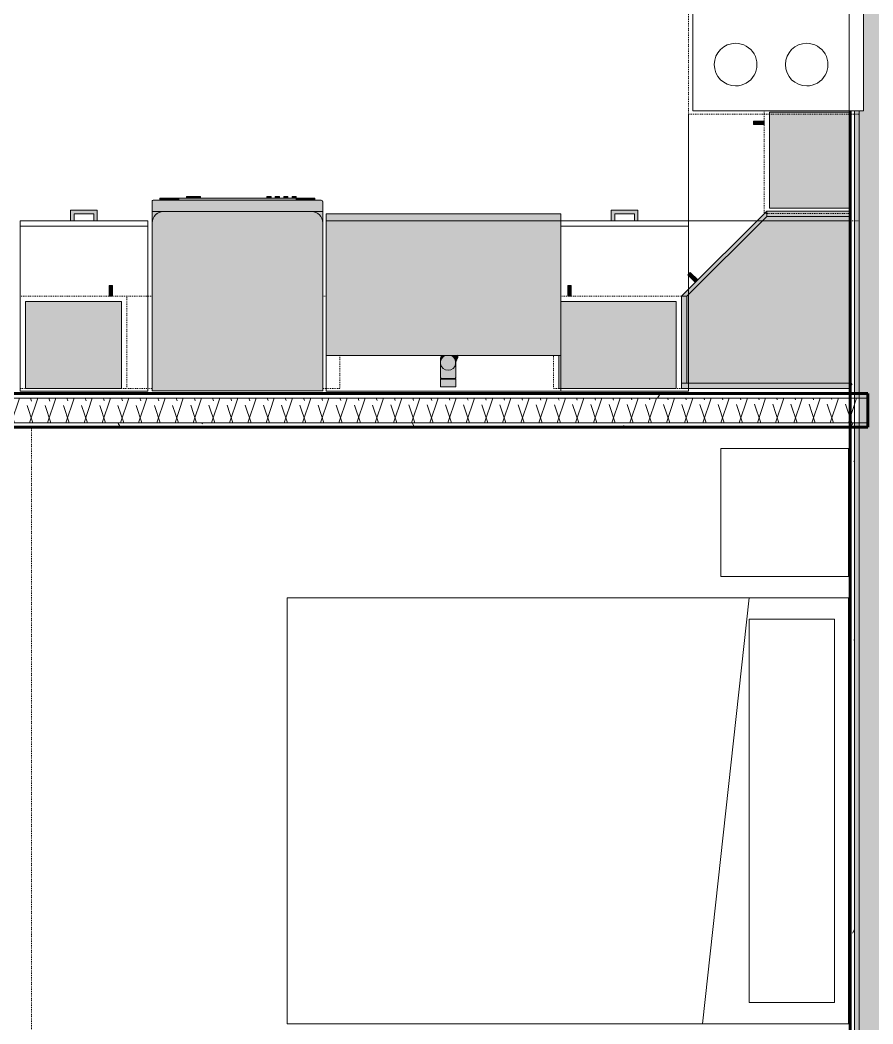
# Model space of a CAD drawing. Header units: inches. Extents: x -4169 to -1846, y 9706 to 12377.
# Drawn here: x -2634.2 to -2514.2, y 10562.8 to 10704.1 of the extents above; entities that cross this region are included whole.
import ezdxf

# ---------------------------------------------------------------- set-up
doc = ezdxf.new("R2010")
doc.units = ezdxf.units.IN
doc.header["$MEASUREMENT"] = 0
doc.linetypes.add('Dash', pattern=[0.25, 0.125, -0.125])
for name, color, linetype, lineweight in [('0-1', 7, 'Continuous', 5), ('0-2', 50, 'Continuous', 18), ('A-GENM-1', 11, 'Continuous', 9), ('A-GENM-2', 250, 'Continuous', 9), ('A-WALL', 113, 'Continuous', 18), ('A-WALL-4', 10, 'Continuous', 60), ('A-WALL-5', 50, 'Continuous', 18), ('A-WALL-PATT-1', 250, 'Continuous', 9), ('A-WALL-PATT-2', 253, 'Continuous', 9), ('A-WALL-PATT-4', 111, 'Continuous', 9), ('I-FURN-1', 250, 'Continuous', 9), ('I-FURN-HDLN-1', 250, 'Dash', 9), ('I-WALL-2', 2, 'Continuous', 5), ('I-WALL-3', 2, 'Continuous', 60), ('P-SANR-FIXT-2', 250, 'Continuous', 9), ('P-SANR-FIXT-3', 55, 'Continuous', 9), ('Q-CASE', 31, 'Continuous', 9), ('Q-CASE-1', 9, 'Continuous', 9), ('Q-CASE-3', 250, 'Continuous', 9), ('Q-CASE-4', 250, 'Dash', 9), ('Q-CASE-5', 254, 'Continuous', 9), ('Q-CASE-HDLN-1', 250, 'Dash', 9), ('Q-SPCQ-1', 250, 'Continuous', 9), ('Q-SPCQ-2', 55, 'Continuous', 9)]:
    doc.layers.add(name, color=color, linetype=linetype, lineweight=lineweight)
pattern_1 = [(0, (0, 0), (20.48, 5.12), [0.845, -14.515, 0.845, -14.515, -81.92]), (0, (0, 0), (20.48, 5.12), [-30.72, 0.845, -29.875, 0.845, -14.515, -35.84]), (0, (0, 0), (20.48, 5.12), [-76.8, 0.845, -9.395, 0.845, -24.755]), (120, (7.68, 2.56), (-14.67405, 15.1762003), [0.845, -14.515, 0.845, -14.515, -81.92]), (120, (7.68, 2.56), (-14.67405, 15.1762003), [-30.72, 0.845, -29.875, 0.845, -14.515, -35.84]), (120, (7.68, 2.56), (-14.67405, 15.1762003), [-76.8, 0.845, -9.395, 0.845, -24.755]), (240, (10.24, 12.8), (-5.80595, -20.2962003), [0.845, -14.515, 0.845, -14.515, -81.92]), (240, (10.24, 12.8), (-5.80595, -20.2962003), [-30.72, 0.845, -29.875, 0.845, -14.515, -35.84]), (240, (10.24, 12.8), (-5.80595, -20.2962003), [-76.8, 0.845, -9.395, 0.845, -24.755])]
pattern_2 = [(161.57, (0.32, 0.32), (-2.560496185, -0.000537386), [0, -18.214, 2.022, 0]), (18.43, (-0.32, 0.32), (-2.560496185, 0.000537386), [0, -18.214, 2.022, 0]), (108.43, (0.32, 0.32), (1.27922091, -6.400876726), [6.07, -14.166]), (71.57, (-0.32, 0.32), (1.27922091, 6.400876726), [6.07, -14.166])]

# ---------------------------------------------------------------- blocks, each defined once
blk = doc.blocks.new('Range - 24_ x 30_-2320547-ENLARGED RCP - 2ND FLOOR PLAN')
at = {"layer": 'Q-SPCQ-1'}
for p, q in [((30, 24), (0, 24)), ((0, 24), (0, 0)), ((30, 0), (30, 24)), ((0, 22), (30, 22)), ((0, 0), (30, 0))]:
    blk.add_line(p, q, dxfattribs=at)
for centre, radius, start, end in [((6.5, 16), 4.5, 360, 180), ((23.5, 16), 3, 360, 180), ((6.5, 16), 4.5, 180, 360), ((23.5, 16), 3, 180, 0), ((6.5, 6), 3.5, 360, 180), ((23.5, 6), 3, 360, 180), ((6.5, 6), 3.5, 180, 0), ((23.5, 6), 3, 180, 360)]:
    blk.add_arc(centre, radius, start, end, dxfattribs=at)
blk = doc.blocks.new('Dishwasher_15404 - 34_ counter-1372825-ENLARGED RCP - 2ND FLOOR PLAN')
at = {"layer": 'Q-SPCQ-2'}
for points in [[(0, -24), (23.68, -24), (24.08, -23.95), (24.46, -23.79), (24.83, -23.48), (25.07, -23.15), (25.2, -22.77), (25.25, -22.43), (25.25, -1.57), (25.17, -1.1), (24.98, -0.71), (24.74, -0.42), (24.46, -0.21), (24.08, -0.05), (23.68, 0), (0, 0), (0, -15.5)], [(26.68, -24), (26.82, -23.94), (26.87, -23.8), (26.87, -0.15), (26.82, -0.06), (26.68, 0), (25.25, 0), (25.25, -24), (26.59, -24)], [(27.12, -2.61), (27.12, -1.09), (26.87, -1.09), (26.87, -2.61)], [(27.12, -3.81), (27.12, -2.61), (26.87, -2.63), (26.87, -3.81)], [(27.12, -20.19), (27.12, -3.81), (26.87, -3.81), (26.87, -20.19)], [(27.37, -5.81), (27.37, -4.82), (27.12, -4.82), (27.12, -5.81)], [(27.37, -6.79), (27.37, -5.81), (27.12, -5.81), (27.12, -6.79)], [(27.37, -16.74), (27.37, -16.15), (27.12, -16.15), (27.12, -16.74)], [(27.37, -17.92), (27.37, -17.33), (27.12, -17.33), (27.12, -17.92)], [(27.37, -19.1), (27.37, -18.51), (27.12, -18.51), (27.12, -19.1)], [(27.12, -20.28), (27.37, -20.28), (27.37, -19.69), (27.12, -19.69), (27.12, -20.19)], [(26.87, -21.39), (27.12, -21.39), (27.12, -20.19), (26.87, -20.19), (26.87, -21.24)], [(26.87, -22.91), (27.12, -22.91), (27.12, -21.39), (26.87, -21.39)]]:
    blk.add_hatch(color=256, dxfattribs=at).paths.add_polyline_path(points, flags=0)
h = blk.add_hatch(color=256, dxfattribs=at)
h.paths.add_polyline_path([(25.25, -24), (25.25, -22.43), (25.2, -22.83), (24.96, -23.33), (24.74, -23.58), (24.46, -23.79), (24.08, -23.95), (23.68, -24), (25.05, -24)], flags=0)
h.paths.add_polyline_path([(25.25, -1.57), (25.25, 0), (23.68, 0), (24.08, -0.05), (24.46, -0.21), (24.83, -0.52), (25.04, -0.79), (25.22, -1.25)], flags=0)
h = blk.add_hatch(color=256, dxfattribs=at)
h.paths.add_polyline_path([(25.07, -23.15), (25.12, -23.05), (25.13, -22.98)], flags=0)
h.paths.add_polyline_path([(25.2, -22.8), (25.22, -22.75), (25.2, -22.78)], flags=0)
h.paths.add_polyline_path([(25, -0.74), (24.96, -0.67), (24.98, -0.71)], flags=0)
at = {"layer": 'Q-SPCQ-1'}
for p, q in [((0, -24), (0, 0)), ((0, 0), (23.68, 0)), ((23.68, 0), (25.25, 0)), ((25.25, 0), (26.68, 0)), ((25.25, 0), (25.25, -1.57)), ((26.87, -0.2), (26.87, -23.8)), ((27.12, -1.09), (26.87, -1.09)), ((27.12, -2.61), (27.12, -1.09)), ((25.25, -1.57), (25.25, -22.43)), ((27.12, -3.81), (27.12, -2.61)), ((27.12, -20.19), (27.12, -3.81)), ((27.12, -4.82), (27.37, -4.82)), ((27.37, -5.81), (27.37, -4.82)), ((27.37, -6.79), (27.12, -6.79)), ((27.37, -6.79), (27.37, -5.81)), ((27.37, -16.15), (27.12, -16.15)), ((27.37, -16.74), (27.12, -16.74)), ((27.37, -16.74), (27.37, -16.15)), ((27.37, -17.33), (27.12, -17.33)), ((27.37, -17.92), (27.12, -17.92)), ((27.37, -17.92), (27.37, -17.33)), ((27.37, -18.51), (27.12, -18.51)), ((27.37, -19.1), (27.12, -19.1)), ((27.37, -19.69), (27.12, -19.69)), ((27.37, -19.1), (27.37, -18.51)), ((27.37, -20.28), (27.37, -19.69)), ((27.12, -21.39), (27.12, -20.19)), ((27.37, -20.28), (27.12, -20.28)), ((25.25, -22.43), (25.25, -24)), ((27.12, -22.91), (27.12, -21.39)), ((23.68, -24), (0, -24)), ((25.25, -24), (23.68, -24)), ((26.68, -24), (25.25, -24)), ((27.12, -22.91), (26.87, -22.91))]:
    blk.add_line(p, q, dxfattribs=at)
for centre, radius, start, end in [((26.68, -0.2), 0.197, 0, 90), ((23.68, -1.57), 1.57, 0, 90), ((23.68, -1.57), 1.57, 32.077, 42.3359), ((23.68, -1.57), 1.57, 17.8182, 27.5266), ((23.68, -1.57), 1.57, 0, 13.6425), ((26.68, -0.2), 0.197, 15, 75), ((23.68, -22.43), 1.57, 270, 0), ((23.68, -22.43), 1.57, 346.3575, 0), ((23.68, -22.43), 1.57, 317.6641, 327.923), ((23.68, -22.43), 1.57, 332.4734, 342.1818), ((26.68, -23.8), 0.197, 270, 0)]:
    blk.add_arc(centre, radius, start, end, dxfattribs=at)
blk = doc.blocks.new('OD_CW_Countertop - OD_CW_Countertop-2380507-ENLARGED RCP - 2ND FLOOR PLAN')
at = {"layer": 'Q-CASE-HDLN-1'}
for p, q in [((0.74, -22.75), (0.74, 0)), ((0.74, 0), (56.86, 0)), ((57.36, 0), (60.11, 0)), ((60.61, 0), (79.36, 0)), ((79.86, 0), (82.61, 0)), ((83.11, 0), (100.36, 0)), ((100.86, 0), (103.61, 0)), ((104.11, 0), (119.86, 0)), ((120.36, 0), (123.11, 0)), ((123.61, 0), (131.08, 0))]:
    blk.add_line(p, q, dxfattribs=at)
blk = doc.blocks.new('Bed-Standard - Queen 60_ x 79_-1433484-ENLARGED RCP - 2ND FLOOR PLAN')
at = {"layer": 'I-FURN-1'}
for p, q in [((-19.31, 41.3), (40.69, 41.3)), ((-19.31, -37.7), (-19.31, 41.3)), ((40.69, 41.3), (40.69, -37.7)), ((40.69, -23.7), (-19.31, -17.13)), ((-16.31, -23.7), (37.69, -23.7)), ((-16.31, -35.7), (-16.31, -23.7)), ((37.69, -35.7), (37.69, -23.7)), ((-16.31, -35.7), (37.69, -35.7)), ((40.69, -37.7), (-19.31, -37.7))]:
    blk.add_line(p, q, dxfattribs=at)
at = {"layer": 'I-FURN-HDLN-1'}
for p, q in [((-55.31, 77.3), (64.69, 77.3)), ((-55.31, -37.7), (-55.31, 77.3)), ((64.69, 77.3), (64.69, -37.7))]:
    blk.add_line(p, q, dxfattribs=at)
blk = doc.blocks.new('Table-Night Stand - 18_ x 18_ x 24_-1372838-ENLARGED RCP - 2ND FLOOR PLAN')
at = {"layer": 'I-FURN-1'}
for p, q in [((0.15, 0), (18.15, 0)), ((0.15, -18), (0.15, 0)), ((18.15, 0), (18.15, -18)), ((18.15, -18), (0.15, -18))]:
    blk.add_line(p, q, dxfattribs=at)
blk = doc.blocks.new('Base Cabinet-Single Door - 15_-2378251-ENLARGED RCP - 2ND FLOOR PLAN')
at = {"layer": 'Q-CASE-4'}
for p, q in [((-6.76, 24), (-6.76, 0)), ((8.24, 24), (-6.76, 24)), ((8.24, 0), (8.24, 24)), ((-6.76, 0), (8.24, 0))]:
    blk.add_line(p, q, dxfattribs=at)
blk = doc.blocks.new('Base Cabinet 4 Drawer 254 - Base Cabinet 4 Drawer 254 18_-2579089-ENLARGED RCP - 2ND FLOOR PLAN')
at = {"layer": 'Q-CASE-5'}
blk.add_hatch(color=256, dxfattribs=at).paths.add_polyline_path([(-1.14, 24.92), (-1.14, 24), (-0.64, 24), (-0.64, 25), (2.11, 25), (2.11, 24), (2.61, 24), (2.61, 25.5), (-1.14, 25.5), (-1.14, 25)], flags=0)
at = {"layer": 'Q-CASE-3'}
for p, q in [((-1.14, 24), (-1.14, 25.5)), ((-1.14, 25.5), (2.61, 25.5)), ((2.61, 25.5), (2.61, 24)), ((2.11, 25), (-0.64, 25)), ((-0.64, 24), (-0.64, 25)), ((2.11, 24), (2.11, 25)), ((-8.26, 24), (9.74, 24)), ((-8.26, 23.25), (-8.26, 24)), ((9.74, 23.25), (-8.26, 23.25)), ((-8.26, 23.25), (-8.26, 0)), ((-1.14, 24), (-0.64, 24)), ((2.61, 24), (2.11, 24)), ((9.74, 24), (9.74, 23.25)), ((9.74, 0), (9.74, 23.25)), ((-8.26, 0), (9.74, 0))]:
    blk.add_line(p, q, dxfattribs=at)
blk = doc.blocks.new('Vanity Cabinet-Double Door - 33_-2318066-ENLARGED RCP - 2ND FLOOR PLAN')
at = {"layer": 'Q-CASE-3'}
for p, q in [((-15.76, 24), (-15.76, 0)), ((17.24, 24), (-15.76, 24)), ((17.24, 0), (17.24, 24)), ((-15.76, 0), (17.24, 0))]:
    blk.add_line(p, q, dxfattribs=at)
blk = doc.blocks.new('Base Cabinet 3 Drawer 230 - Base Cabinet 3 Drawer 230 18_-2579417-ENLARGED RCP - 2ND FLOOR PLAN')
at = {"layer": 'Q-CASE-5'}
blk.add_hatch(color=256, dxfattribs=at).paths.add_polyline_path([(2.61, 25), (2.61, 25.5), (-1.14, 25.5), (-1.14, 24), (-0.64, 24), (-0.64, 25), (2.11, 25), (2.11, 24), (2.61, 24)], flags=0)
at = {"layer": 'Q-CASE-3'}
for p, q in [((-1.14, 24), (-1.14, 25.5)), ((-1.14, 25.5), (2.61, 25.5)), ((2.61, 25.5), (2.61, 24)), ((2.11, 25), (-0.64, 25)), ((-0.64, 24), (-0.64, 25)), ((2.11, 24), (2.11, 25)), ((-8.26, 24), (9.74, 24)), ((-8.26, 23.25), (-8.26, 24)), ((9.74, 23.25), (-8.26, 23.25)), ((-8.26, 23.25), (-8.26, 0)), ((-1.14, 24), (-0.64, 24)), ((2.61, 24), (2.11, 24)), ((9.74, 24), (9.74, 23.25)), ((9.74, 0), (9.74, 23.25)), ((-8.26, 0), (9.74, 0))]:
    blk.add_line(p, q, dxfattribs=at)
blk = doc.blocks.new('308 - 308 x 24_-2588380-ENLARGED RCP - 2ND FLOOR PLAN')
at = {"layer": 'Q-CASE'}
blk.add_hatch(color=256, dxfattribs=at).paths.add_polyline_path([(0, 25.19), (-12, 13.19), (-11.25, 13.19), (0, 24.44)], flags=0)
at = {"layer": 'Q-CASE-1'}
for points in [[(11.75, 24.44), (0, 24.44), (-11.25, 13.19), (-11.25, 0.94), (11.75, 0.94), (11.75, 13.19)], [(11.75, 25.19), (0, 25.19), (0, 24.44), (11.75, 24.44)], [(-11.25, 13.19), (-12, 13.19), (-12, 0.94), (-11.25, 0.94), (-11.25, 11.21)], [(0, 0.94), (-12, 0.94), (-12, 0.19), (11.75, 0.19), (11.75, 0.94)]]:
    blk.add_hatch(color=256, dxfattribs=at).paths.add_polyline_path(points, flags=0)
at = {"layer": 'Q-CASE-5'}
blk.add_hatch(color=256, dxfattribs=at).paths.add_polyline_path([(-10.76, 16.55), (-11.11, 16.2), (-10.05, 15.14), (-9.7, 15.49), (-10.16, 15.94)], flags=0)
at = {"layer": 'Q-CASE'}
for p, q in [((-12, 13.19), (0, 25.19)), ((0, 24.44), (-11.25, 13.19)), ((0, 25.19), (0, 24.44)), ((-11.25, 13.19), (-12, 13.19))]:
    blk.add_line(p, q, dxfattribs=at)
at = {"layer": 'Q-CASE-3'}
for p, q in [((-11.25, 13.19), (0, 24.44)), ((0, 25.19), (11.75, 25.19)), ((0, 24.44), (0, 25.19)), ((0, 24.44), (11.75, 24.44)), ((11.75, 24.44), (0, 24.44)), ((-10.76, 16.55), (-11.11, 16.2)), ((-11.11, 16.2), (-10.05, 15.14)), ((-9.7, 15.49), (-10.76, 16.55)), ((-12, 13.19), (-11.25, 13.19)), ((-12, 0.94), (-12, 13.19)), ((-11.25, 0.94), (-11.25, 13.19)), ((-11.25, 13.19), (-11.25, 0.94)), ((-11.25, 0.94), (-12, 0.94)), ((-12, 0.19), (-12, 0.94)), ((-12, 0.94), (11.75, 0.94)), ((11.75, 0.19), (-12, 0.19)), ((11.75, 0.94), (-11.25, 0.94))]:
    blk.add_line(p, q, dxfattribs=at)
blk = doc.blocks.new('300 Series Wall Hung Cabinet_302 - 30_ X 24_-2588232-ENLARGED RCP - 2ND FLOOR PLAN')
at = {"layer": 'Q-CASE-4'}
for p, q in [((-15, 0.19), (-15, 13.19)), ((-15, 13.19), (-11.43, 13.19)), ((12.57, 13.19), (13.07, 13.19)), ((15, 4.87), (15, 0.19)), ((-11.43, 0.19), (-15, 0.19)), ((15, 0.19), (12.57, 0.19))]:
    blk.add_line(p, q, dxfattribs=at)
blk = doc.blocks.new('300 Series Wall Hung Cabinet_301 - 18_ x 24_-2588350-ENLARGED RCP - 2ND FLOOR PLAN')
at = {"layer": 'Q-CASE-1'}
for points in [[(-7, 14.69), (-7, 13.19), (-6.51, 13.19), (-6.51, 14.69)], [(8.25, 12.44), (-8, 12.44), (-8, 4.87), (-8.25, 4.87), (-8.25, 0.19), (8.25, 0.19), (8.25, 11.69)]]:
    blk.add_hatch(color=256, dxfattribs=at).paths.add_polyline_path(points, flags=0)
at = {"layer": 'Q-CASE-3'}
for p, q in [((-6.51, 14.69), (-7, 14.69)), ((-7, 14.69), (-7, 13.19)), ((-6.51, 13.19), (-6.51, 14.69)), ((-7, 13.19), (-6.51, 13.19)), ((-8, 12.44), (8.25, 12.44)), ((8.25, 12.44), (8.25, 0.19)), ((-8.25, 0.19), (-8.25, 4.87)), ((8.25, 0.19), (-8.25, 0.19))]:
    blk.add_line(p, q, dxfattribs=at)
at = {"layer": 'Q-CASE-4'}
for p, q in [((-8, 13.19), (9, 13.19)), ((9, 13.19), (9, 0.19)), ((-9, 0.19), (-9, 4.87)), ((9, 0.19), (-9, 0.19))]:
    blk.add_line(p, q, dxfattribs=at)
blk = doc.blocks.new('300 Series Wall Hung Cabinet_301 - 15_ x 24_-2588192-ENLARGED RCP - 2ND FLOOR PLAN')
at = {"layer": 'Q-CASE-1'}
for points in [[(-6.75, -1.06), (-6.75, -12.44), (6.75, -12.44), (6.75, -1.06), (-3.81, -1.06)], [(-5.5, -14.69), (-5.01, -14.69), (-5.01, -13.19), (-5.5, -13.19)]]:
    blk.add_hatch(color=256, dxfattribs=at).paths.add_polyline_path(points, flags=0)
at = {"layer": 'Q-CASE-3'}
for p, q in [((-6.75, -12.44), (-6.75, -1.06)), ((6.75, -1.06), (6.75, -12.44)), ((6.75, -12.44), (-6.75, -12.44)), ((-5.01, -13.19), (-5.5, -13.19)), ((-5.5, -13.19), (-5.5, -14.69)), ((-5.01, -14.69), (-5.01, -13.19)), ((-5.5, -14.69), (-5.01, -14.69))]:
    blk.add_line(p, q, dxfattribs=at)
at = {"layer": 'Q-CASE-4'}
for p, q in [((7.5, -13.19), (7.5, -1.06)), ((-6.94, -13.19), (7.5, -13.19))]:
    blk.add_line(p, q, dxfattribs=at)
blk = doc.blocks.new('kitchen_faucet_14143 - kitchen_faucet_14143-2440469-ENLARGED RCP - 2ND FLOOR PLAN')
at = {"layer": 'A-GENM-1'}
for points in [[(-0.53, 1.21), (-0.67, 1.33), (-1.01, 1.33), (-0.98, 1.21), (-0.54, 1.21)], [(-0.21, 1.05), (-0.42, 1.21), (-1.01, 1.18), (-1, 0.96), (-0.9, 1.02), (-0.25, 1.05), (-0.22, 1.05)], [(1.08, 0), (1.01, 0.37), (0.87, 0.63), (0.7, 0.82), (0.49, 0.96), (0.21, 1.05), (-0.1, 1.07), (-0.28, 1.05), (-0.6, 0.89), (-0.77, 0.77), (-0.98, 0.44), (-1.01, 0.3), (-0.98, -0.43), (-0.89, -0.61), (-0.73, -0.79), (-0.51, -0.95), (-0.28, -1.05), (0, -1.08), (0.32, -1.03), (0.6, -0.89), (0.83, -0.68), (0.94, -0.54), (1.05, -0.28), (1.06, -0.16)], [(-0.52, 1.03), (-0.72, 1), (-1.01, 0.76), (-0.98, 0.65), (-0.82, 0.82), (-0.7, 0.91), (-0.52, 1.03)], [(-0.79, 0.96), (-1.01, 0.79), (-1, 0.77), (-0.8, 0.96)], [(-0.75, 0.98), (-0.8, 1.02), (-0.97, 0.99), (-0.86, 0.92), (-0.76, 0.97)], [(-0.89, 0.9), (-0.92, 0.93), (-0.91, 0.89), (-0.89, 0.9)], [(-0.63, 0.96), (-0.84, 0.79), (-0.81, 0.79), (-0.63, 0.96)], [(-0.57, 0.96), (-0.8, 0.78), (-0.68, 0.88), (-0.58, 0.96)], [(-0.55, 0.96), (-0.77, 0.79), (-0.67, 0.86), (-0.55, 0.95), (-0.55, 0.96)], [(-0.57, 0.91), (-0.73, 0.81), (-0.65, 0.86), (-0.58, 0.9)], [(-0.36, 1.03), (-0.39, 1.01), (-0.36, 1.03)], [(2.26, -1.05), (2.26, 1.08), (0.21, 1.05), (0.28, 1.05), (0.6, 0.89), (0.77, 0.77), (0.94, 0.54), (1.05, 0.28), (1.08, 0), (1.05, -0.28), (0.94, -0.54), (0.77, -0.77), (0.54, -0.94), (0.21, -1.05), (0.21, -1.08), (2.26, -1.08)], [(2.34, -0.94), (2.34, 1.02), (2.26, 1), (2.26, -1.02), (2.34, -1.02), (2.34, -0.99)], [(3.44, 0), (3.44, 1.08), (2.34, 1.08), (2.34, -1.08), (3.44, -1.08), (3.44, -0.28)], [(-0.52, -1.03), (-1.01, -0.66), (-1, -0.77), (-0.67, -1.03), (-0.52, -1.03)], [(-0.93, -0.85), (-1.01, -0.81), (-0.99, -0.85), (-0.93, -0.85)], [(-0.46, -1.03), (-1, -0.62), (-0.96, -0.67), (-0.49, -1.03)], [(-0.78, -0.74), (-0.93, -0.6), (-0.88, -0.66), (-0.83, -0.71)], [(-0.72, -0.82), (-0.83, -0.72), (-0.73, -0.81)]]:
    blk.add_hatch(color=256, dxfattribs=at).paths.add_polyline_path(points, flags=0)
h = blk.add_hatch(color=256, dxfattribs=at)
h.paths.add_polyline_path([(-0.46, 1.03), (-0.55, 1), (-0.56, 0.96), (-0.47, 1.03)], flags=0)
h.paths.add_polyline_path([(-0.75, 0.84), (-1.01, 0.59), (-0.95, 0.62), (-0.92, 0.66), (-0.77, 0.82), (-0.76, 0.83)], flags=0)
h = blk.add_hatch(color=256, dxfattribs=at)
h.paths.add_polyline_path([(-0.9, -0.59), (-0.95, -0.51), (-1.01, -0.43), (-1.01, -0.59), (-0.94, -0.59)], flags=0)
h.paths.add_polyline_path([(-0.9, 0.59), (-1.01, 0.57), (-0.98, 0.44), (-0.9, 0.59)], flags=0)
h = blk.add_hatch(color=256, dxfattribs=at)
h.paths.add_polyline_path([(-0.44, 1.03), (-0.49, 1.01), (-0.44, 1.03)], flags=0)
h.paths.add_polyline_path([(-0.8, 0.75), (-0.96, 0.59), (-0.94, 0.62), (-0.91, 0.66), (-0.81, 0.75)], flags=0)
h = blk.add_hatch(color=256, dxfattribs=at)
h.paths.add_polyline_path([(-0.41, 1.03), (-0.47, 1), (-0.48, 0.96), (-0.42, 1.02), (-0.41, 1.03)], flags=0)
h.paths.add_polyline_path([(-0.76, 0.78), (-0.94, 0.59), (-0.93, 0.61), (-0.88, 0.66), (-0.77, 0.76)], flags=0)
h = blk.add_hatch(color=256, dxfattribs=at)
h.paths.add_polyline_path([(-0.37, 1.03), (-0.43, 1), (-0.41, 0.99), (-0.37, 1.03)], flags=0)
h.paths.add_polyline_path([(-0.78, 0.74), (-0.93, 0.59), (-0.89, 0.62), (-0.87, 0.65), (-0.79, 0.74)], flags=0)
h = blk.add_hatch(color=256, dxfattribs=at)
h.paths.add_polyline_path([(-0.96, -0.82), (-0.99, -0.78), (-0.98, -0.8)], flags=0)
h.paths.add_polyline_path([(-0.79, -0.97), (-0.83, -0.92), (-0.8, -0.97)], flags=0)
h = blk.add_hatch(color=256, dxfattribs=at)
h.paths.add_polyline_path([(-0.8, -0.82), (-0.8, -0.8), (-0.8, -0.82)], flags=0)
h.paths.add_polyline_path([(-0.62, -0.97), (-0.67, -0.91), (-0.63, -0.96)], flags=0)
h = blk.add_hatch(color=256, dxfattribs=at)
h.paths.add_polyline_path([(-0.74, -0.82), (-0.77, -0.78), (-0.76, -0.8)], flags=0)
h.paths.add_polyline_path([(-0.57, -0.97), (-0.62, -0.9), (-0.57, -0.97)], flags=0)
h = blk.add_hatch(color=256, dxfattribs=at)
h.paths.add_polyline_path([(-0.72, -0.82), (-0.73, -0.8), (-0.72, -0.82)], flags=0)
h.paths.add_polyline_path([(-0.55, -0.97), (-0.61, -0.9), (-0.56, -0.96)], flags=0)
at = {"layer": 'A-GENM-2'}
for p, q in [((-1.02, 1.35), (-0.99, 1.33)), ((-1.01, 0.59), (-0.9, 0.59)), ((-0.89, 0.61), (-0.88, 0.63)), ((-0.89, 0.61), (-0.88, 0.63)), ((-0.89, 0.61), (-0.88, 0.63)), ((-0.89, 0.61), (-0.88, 0.63)), ((-0.89, 0.61), (-0.88, 0.63)), ((-0.89, 0.61), (-0.89, 0.61)), ((-0.41, 0.99), (-0.37, 1.01)), ((-0.06, 1.08), (-0.01, 1.08)), ((-0.04, 1.08), (0, 1.08)), ((0, 1.08), (2.26, 1.08)), ((2.1, 1.02), (2.34, 1.02)), ((2.26, -1.08), (2.26, 1.08)), ((2.34, 1.08), (3.44, 1.08)), ((2.34, 1.08), (2.34, -1.08)), ((3.44, -1.08), (3.44, 1.08)), ((-0.9, -0.59), (-1.01, -0.59)), ((-0.36, -1.01), (-0.4, -1)), ((2.26, -1.08), (0, -1.08)), ((2.34, -1.02), (2.1, -1.02)), ((3.44, -1.08), (2.34, -1.08))]:
    blk.add_line(p, q, dxfattribs=at)
at = {"layer": 'A-GENM-2', "flags": 128}
for points in [[(-0.69, 1.06), (-0.72, 1.06), (-0.75, 1.06), (-0.78, 1.06), (-0.81, 1.05), (-0.84, 1.05), (-0.87, 1.04), (-0.9, 1.03), (-0.93, 1.02), (-0.96, 1.01), (-0.99, 1), (-1.02, 0.98)], [(-1.01, 1.38), (-0.97, 1.38), (-0.94, 1.38), (-0.93, 1.38)], [(-1.01, 1.2), (-0.97, 1.22), (-0.93, 1.23), (-0.89, 1.24), (-0.86, 1.25), (-0.82, 1.25), (-0.78, 1.26), (-0.74, 1.26), (-0.7, 1.26), (-0.69, 1.26)], [(-1.01, 0.63), (-1, 0.64), (-0.98, 0.68), (-0.95, 0.71), (-0.93, 0.74), (-0.9, 0.77), (-0.87, 0.8), (-0.84, 0.83), (-0.81, 0.86), (-0.78, 0.88), (-0.75, 0.91), (-0.72, 0.93), (-0.68, 0.95), (-0.65, 0.97), (-0.61, 0.99), (-0.57, 1.01), (-0.54, 1.02), (-0.5, 1.04), (-0.46, 1.05), (-0.42, 1.06), (-0.39, 1.07), (-0.35, 1.07), (-0.31, 1.08), (-0.27, 1.08), (-0.23, 1.08), (-0.22, 1.08)], [(-0.98, 0.86), (-0.95, 0.88), (-0.92, 0.91), (-0.88, 0.93), (-0.85, 0.95), (-0.82, 0.97), (-0.78, 0.99), (-0.74, 1.01), (-0.71, 1.02), (-0.67, 1.04), (-0.63, 1.05), (-0.59, 1.06), (-0.55, 1.07), (-0.51, 1.07), (-0.48, 1.08), (-0.44, 1.08), (-0.4, 1.08), (-0.39, 1.08)], [(-0.97, 0.61), (-0.95, 0.64), (-0.93, 0.68), (-0.9, 0.71), (-0.88, 0.74), (-0.85, 0.77), (-0.82, 0.8), (-0.79, 0.83), (-0.76, 0.86), (-0.73, 0.88), (-0.7, 0.91), (-0.66, 0.93), (-0.63, 0.95), (-0.59, 0.97), (-0.56, 0.99), (-0.52, 1.01), (-0.49, 1.02), (-0.45, 1.04), (-0.41, 1.05), (-0.37, 1.06), (-0.33, 1.07), (-0.29, 1.07), (-0.26, 1.08), (-0.22, 1.08), (-0.18, 1.08), (-0.17, 1.08)], [(-0.97, 1), (-0.95, 0.97), (-0.94, 0.95), (-0.92, 0.92), (-0.91, 0.89)], [(-0.96, 0.61), (-0.94, 0.64), (-0.91, 0.68), (-0.89, 0.71), (-0.86, 0.74), (-0.83, 0.77), (-0.8, 0.8), (-0.77, 0.83), (-0.74, 0.86), (-0.71, 0.88), (-0.68, 0.91), (-0.64, 0.93), (-0.61, 0.95), (-0.57, 0.97), (-0.54, 0.99), (-0.5, 1.01), (-0.46, 1.02), (-0.42, 1.04), (-0.39, 1.05), (-0.35, 1.06), (-0.31, 1.07), (-0.27, 1.07), (-0.23, 1.08), (-0.19, 1.08), (-0.15, 1.08), (-0.14, 1.08)], [(-0.94, 0.61), (-0.92, 0.64), (-0.89, 0.68), (-0.87, 0.71), (-0.84, 0.74), (-0.81, 0.77), (-0.78, 0.8), (-0.75, 0.83), (-0.72, 0.86), (-0.69, 0.89), (-0.65, 0.91), (-0.62, 0.93), (-0.58, 0.95), (-0.54, 0.97), (-0.51, 0.99), (-0.47, 1.01), (-0.43, 1.02), (-0.39, 1.04), (-0.35, 1.05), (-0.31, 1.06), (-0.27, 1.07), (-0.23, 1.07), (-0.19, 1.08), (-0.15, 1.08), (-0.11, 1.08), (-0.1, 1.08)], [(-0.93, 1.38), (-0.89, 1.38), (-0.86, 1.38), (-0.82, 1.37), (-0.79, 1.37), (-0.75, 1.36), (-0.72, 1.35), (-0.68, 1.34), (-0.65, 1.32), (-0.62, 1.31), (-0.58, 1.29), (-0.55, 1.27), (-0.52, 1.25), (-0.49, 1.23)], [(-0.91, 0.61), (-0.88, 0.64), (-0.86, 0.68), (-0.83, 0.71), (-0.8, 0.74), (-0.77, 0.77), (-0.74, 0.8), (-0.71, 0.83), (-0.68, 0.86), (-0.65, 0.89), (-0.61, 0.91), (-0.58, 0.93), (-0.54, 0.95), (-0.51, 0.97), (-0.47, 0.99), (-0.43, 1.01), (-0.39, 1.02), (-0.35, 1.04), (-0.31, 1.05), (-0.27, 1.06), (-0.23, 1.07), (-0.19, 1.07), (-0.15, 1.08), (-0.11, 1.08), (-0.07, 1.08), (-0.06, 1.08)], [(-0.91, 0.68), (-0.89, 0.71), (-0.86, 0.74), (-0.83, 0.77), (-0.8, 0.8), (-0.78, 0.83), (-0.74, 0.86), (-0.71, 0.88), (-0.68, 0.91), (-0.65, 0.93), (-0.61, 0.95), (-0.58, 0.97), (-0.54, 0.99), (-0.51, 1.01), (-0.47, 1.02)], [(-0.89, 0.61), (-0.87, 0.65), (-0.84, 0.68), (-0.81, 0.71), (-0.78, 0.75), (-0.75, 0.78), (-0.72, 0.81), (-0.69, 0.83), (-0.66, 0.86), (-0.62, 0.89), (-0.59, 0.91), (-0.55, 0.93), (-0.51, 0.95), (-0.47, 0.97), (-0.43, 0.99), (-0.39, 1.01), (-0.35, 1.02), (-0.31, 1.04), (-0.27, 1.05)], [(-0.87, 0.64), (-0.84, 0.68), (-0.82, 0.71), (-0.79, 0.74), (-0.76, 0.77), (-0.73, 0.8), (-0.7, 0.83), (-0.67, 0.86), (-0.63, 0.89), (-0.6, 0.91), (-0.56, 0.93), (-0.53, 0.95), (-0.49, 0.97), (-0.45, 0.99), (-0.42, 1.01), (-0.38, 1.02), (-0.34, 1.04), (-0.3, 1.05), (-0.26, 1.06), (-0.22, 1.07), (-0.18, 1.07), (-0.14, 1.08), (-0.09, 1.08), (-0.05, 1.08), (-0.04, 1.08)], [(-0.87, 0.65), (-0.84, 0.68), (-0.81, 0.71), (-0.78, 0.75), (-0.75, 0.78), (-0.72, 0.81), (-0.69, 0.83), (-0.66, 0.86), (-0.62, 0.89), (-0.59, 0.91), (-0.55, 0.93), (-0.51, 0.95), (-0.47, 0.97), (-0.43, 0.99), (-0.39, 1.01), (-0.35, 1.02), (-0.31, 1.04), (-0.27, 1.05)], [(-0.87, 0.65), (-0.84, 0.68), (-0.81, 0.71), (-0.78, 0.75), (-0.75, 0.78), (-0.72, 0.81), (-0.69, 0.83), (-0.66, 0.86), (-0.62, 0.89), (-0.59, 0.91), (-0.55, 0.93), (-0.51, 0.95), (-0.47, 0.97), (-0.43, 0.99), (-0.39, 1.01), (-0.35, 1.02), (-0.31, 1.04), (-0.27, 1.05)], [(-0.87, 0.65), (-0.84, 0.68), (-0.81, 0.71), (-0.78, 0.75), (-0.75, 0.78), (-0.72, 0.81), (-0.69, 0.83), (-0.66, 0.86), (-0.62, 0.89), (-0.59, 0.91), (-0.55, 0.93), (-0.51, 0.95), (-0.47, 0.97), (-0.43, 0.99), (-0.39, 1.01), (-0.35, 1.02), (-0.31, 1.04), (-0.27, 1.05)], [(-0.87, 0.65), (-0.84, 0.68), (-0.81, 0.71), (-0.78, 0.75), (-0.75, 0.78), (-0.72, 0.81), (-0.69, 0.83), (-0.66, 0.86), (-0.62, 0.89), (-0.59, 0.91), (-0.55, 0.93), (-0.51, 0.95), (-0.47, 0.97), (-0.43, 0.99), (-0.39, 1.01), (-0.35, 1.02), (-0.31, 1.04), (-0.27, 1.05)], [(-0.87, 0.65), (-0.84, 0.68), (-0.81, 0.71), (-0.78, 0.75), (-0.75, 0.78), (-0.72, 0.81), (-0.69, 0.83), (-0.66, 0.86), (-0.62, 0.89), (-0.59, 0.91), (-0.55, 0.93), (-0.51, 0.95), (-0.47, 0.97), (-0.43, 0.99), (-0.39, 1.01), (-0.35, 1.02), (-0.31, 1.04), (-0.27, 1.05)], [(-0.69, 1.26), (-0.65, 1.26), (-0.61, 1.26), (-0.57, 1.25), (-0.53, 1.25), (-0.49, 1.24), (-0.45, 1.23), (-0.42, 1.22), (-0.38, 1.21), (-0.34, 1.19), (-0.3, 1.17), (-0.27, 1.16), (-0.23, 1.14), (-0.2, 1.12), (-0.17, 1.09), (-0.13, 1.07)], [(-0.5, 1.04), (-0.53, 1.05), (-0.56, 1.05), (-0.59, 1.06), (-0.62, 1.06), (-0.65, 1.06), (-0.68, 1.06), (-0.69, 1.06)], [(-0.43, 1.04), (-0.39, 1.05), (-0.36, 1.06), (-0.32, 1.07), (-0.28, 1.07), (-0.24, 1.08), (-0.2, 1.08), (-0.16, 1.08), (-0.15, 1.08)], [(-0.39, 1.08), (-0.35, 1.08), (-0.31, 1.08), (-0.27, 1.07), (-0.23, 1.07), (-0.19, 1.06)], [(-0.26, 1.05), (-0.23, 1.06), (-0.18, 1.07), (-0.14, 1.07), (-0.1, 1.08), (-0.05, 1.08), (-0.01, 1.08)], [(-0.26, 1.05), (-0.23, 1.06), (-0.18, 1.07), (-0.14, 1.07), (-0.1, 1.08), (-0.05, 1.08), (-0.01, 1.08)], [(-0.26, 1.05), (-0.23, 1.06), (-0.18, 1.07), (-0.14, 1.07), (-0.1, 1.08), (-0.05, 1.08), (-0.01, 1.08)], [(-0.26, 1.05), (-0.23, 1.06), (-0.18, 1.07), (-0.14, 1.07), (-0.1, 1.08), (-0.05, 1.08), (-0.01, 1.08)], [(-0.26, 1.05), (-0.23, 1.06), (-0.18, 1.07), (-0.14, 1.07), (-0.1, 1.08), (-0.05, 1.08), (-0.01, 1.08)], [(-0.26, 1.05), (-0.23, 1.06), (-0.18, 1.07), (-0.14, 1.07), (-0.1, 1.08), (-0.05, 1.08), (-0.01, 1.08)], [(-0.25, 1.05), (-0.22, 1.06), (-0.18, 1.07), (-0.13, 1.07), (-0.09, 1.08), (-0.05, 1.08), (-0.01, 1.08)], [(-0.22, 1.08), (-0.18, 1.08), (-0.14, 1.08), (-0.1, 1.07)], [(-0.17, 1.08), (-0.13, 1.08), (-0.09, 1.08), (-0.05, 1.08)], [(-0.15, 1.08), (-0.11, 1.08), (-0.07, 1.08)], [(-0.14, 1.08), (-0.1, 1.08), (-0.06, 1.08)], [(-0.1, 1.08), (-0.06, 1.08), (-0.02, 1.08)], [(-0.22, -1.08), (-0.26, -1.08), (-0.3, -1.08), (-0.34, -1.07), (-0.37, -1.07), (-0.41, -1.06), (-0.45, -1.05), (-0.49, -1.04), (-0.53, -1.03), (-0.56, -1.01), (-0.6, -1), (-0.64, -0.98), (-0.67, -0.96), (-0.71, -0.94), (-0.74, -0.91), (-0.77, -0.89), (-0.8, -0.86), (-0.84, -0.84), (-0.86, -0.81), (-0.89, -0.78), (-0.92, -0.75), (-0.95, -0.72), (-0.97, -0.69), (-1, -0.65)], [(-0.39, -1.08), (-0.43, -1.08), (-0.47, -1.08), (-0.5, -1.07), (-0.54, -1.07), (-0.58, -1.06), (-0.62, -1.05), (-0.66, -1.04), (-0.7, -1.03), (-0.73, -1.01), (-0.77, -1), (-0.81, -0.98), (-0.84, -0.96), (-0.88, -0.94), (-0.91, -0.91), (-0.94, -0.89), (-0.97, -0.86), (-1, -0.84)], [(-0.92, -0.87), (-0.96, -0.86), (-1, -0.85)], [(-0.17, -1.08), (-0.21, -1.08), (-0.24, -1.08), (-0.28, -1.07), (-0.32, -1.07), (-0.36, -1.06), (-0.4, -1.05), (-0.44, -1.04), (-0.48, -1.03), (-0.51, -1.01), (-0.55, -1), (-0.59, -0.98), (-0.62, -0.96), (-0.65, -0.94), (-0.69, -0.91), (-0.72, -0.89), (-0.75, -0.86), (-0.78, -0.84), (-0.81, -0.81), (-0.84, -0.78), (-0.87, -0.75), (-0.9, -0.72), (-0.92, -0.69), (-0.94, -0.65), (-0.97, -0.62)], [(-0.14, -1.08), (-0.18, -1.08), (-0.22, -1.08), (-0.26, -1.07), (-0.3, -1.07), (-0.34, -1.06), (-0.38, -1.05), (-0.41, -1.04), (-0.45, -1.03), (-0.49, -1.01), (-0.53, -1), (-0.56, -0.98), (-0.6, -0.96), (-0.63, -0.94), (-0.67, -0.91), (-0.7, -0.89), (-0.73, -0.87), (-0.76, -0.84), (-0.79, -0.81), (-0.82, -0.78), (-0.85, -0.75), (-0.88, -0.72), (-0.9, -0.69), (-0.93, -0.65), (-0.95, -0.62)], [(-0.1, -1.08), (-0.14, -1.08), (-0.18, -1.08), (-0.22, -1.07), (-0.26, -1.07), (-0.3, -1.06), (-0.34, -1.05), (-0.38, -1.04), (-0.42, -1.03), (-0.46, -1.01), (-0.5, -1), (-0.53, -0.98), (-0.57, -0.96), (-0.61, -0.94), (-0.64, -0.92), (-0.68, -0.89), (-0.71, -0.87), (-0.74, -0.84), (-0.77, -0.81), (-0.8, -0.78), (-0.83, -0.75), (-0.86, -0.72), (-0.89, -0.69), (-0.91, -0.65), (-0.94, -0.62)], [(-0.5, -1.01), (-0.53, -1), (-0.57, -0.98), (-0.6, -0.96), (-0.64, -0.94), (-0.67, -0.91), (-0.7, -0.89), (-0.74, -0.86), (-0.77, -0.84), (-0.8, -0.81), (-0.83, -0.78), (-0.85, -0.75), (-0.88, -0.72), (-0.9, -0.69), (-0.93, -0.65)], [(-0.53, -0.95), (-0.57, -0.92), (-0.6, -0.9), (-0.64, -0.88), (-0.67, -0.85), (-0.71, -0.82), (-0.74, -0.79), (-0.77, -0.76), (-0.8, -0.73), (-0.83, -0.7), (-0.85, -0.67), (-0.88, -0.63), (-0.9, -0.59)], [(-0.53, -0.95), (-0.57, -0.92), (-0.6, -0.9), (-0.64, -0.88), (-0.67, -0.85), (-0.71, -0.82), (-0.74, -0.79), (-0.77, -0.76), (-0.8, -0.73), (-0.83, -0.7), (-0.85, -0.67), (-0.88, -0.63), (-0.9, -0.59)], [(-0.53, -0.95), (-0.57, -0.92), (-0.6, -0.9), (-0.64, -0.88), (-0.67, -0.85), (-0.71, -0.82), (-0.74, -0.79), (-0.77, -0.76), (-0.8, -0.73), (-0.83, -0.7), (-0.85, -0.67), (-0.88, -0.63), (-0.9, -0.59)], [(-0.53, -0.95), (-0.57, -0.92), (-0.6, -0.9), (-0.64, -0.88), (-0.67, -0.85), (-0.71, -0.82), (-0.74, -0.79), (-0.77, -0.76), (-0.8, -0.73), (-0.83, -0.7), (-0.85, -0.67), (-0.88, -0.63), (-0.9, -0.59)], [(-0.53, -0.95), (-0.57, -0.92), (-0.6, -0.9), (-0.64, -0.88), (-0.67, -0.85), (-0.71, -0.82), (-0.74, -0.79), (-0.77, -0.76), (-0.8, -0.73), (-0.83, -0.7), (-0.85, -0.67), (-0.88, -0.63), (-0.9, -0.59)], [(-0.53, -0.95), (-0.57, -0.92), (-0.6, -0.9), (-0.64, -0.88), (-0.67, -0.85), (-0.71, -0.82), (-0.74, -0.79), (-0.77, -0.76), (-0.8, -0.73), (-0.83, -0.7), (-0.85, -0.67), (-0.88, -0.63), (-0.9, -0.59)], [(-0.06, -1.08), (-0.1, -1.08), (-0.14, -1.08), (-0.18, -1.07), (-0.22, -1.07), (-0.26, -1.06), (-0.3, -1.05), (-0.34, -1.04), (-0.38, -1.03), (-0.42, -1.01), (-0.46, -1), (-0.5, -0.98), (-0.53, -0.96), (-0.57, -0.94), (-0.6, -0.92), (-0.64, -0.89), (-0.67, -0.87), (-0.7, -0.84), (-0.74, -0.81), (-0.77, -0.78), (-0.8, -0.75), (-0.82, -0.72), (-0.85, -0.69), (-0.88, -0.65), (-0.9, -0.62)], [(-0.04, -1.08), (-0.08, -1.08), (-0.12, -1.08), (-0.17, -1.07), (-0.21, -1.07), (-0.25, -1.06), (-0.29, -1.05), (-0.33, -1.04), (-0.37, -1.03), (-0.41, -1.01), (-0.44, -1), (-0.48, -0.98), (-0.52, -0.96), (-0.55, -0.94), (-0.59, -0.92), (-0.62, -0.89), (-0.66, -0.87), (-0.69, -0.84), (-0.72, -0.81), (-0.75, -0.78), (-0.78, -0.75), (-0.81, -0.72), (-0.84, -0.69), (-0.86, -0.65), (-0.89, -0.62), (-0.89, -0.61)], [(0.01, -1.08), (-0.03, -1.08), (-0.07, -1.08), (-0.12, -1.08), (-0.16, -1.07), (-0.2, -1.06), (-0.25, -1.05), (-0.29, -1.04), (-0.33, -1.03), (-0.37, -1.02), (-0.41, -1), (-0.45, -0.98), (-0.49, -0.97), (-0.52, -0.95)], [(0.01, -1.08), (-0.03, -1.08), (-0.07, -1.08), (-0.12, -1.08), (-0.16, -1.07), (-0.2, -1.06), (-0.25, -1.05), (-0.29, -1.04), (-0.33, -1.03), (-0.37, -1.02), (-0.41, -1), (-0.45, -0.98), (-0.49, -0.97), (-0.52, -0.95)], [(0.01, -1.08), (-0.03, -1.08), (-0.07, -1.08), (-0.12, -1.08), (-0.16, -1.07), (-0.2, -1.06), (-0.25, -1.05), (-0.29, -1.04), (-0.33, -1.03), (-0.37, -1.02), (-0.41, -1), (-0.45, -0.98), (-0.49, -0.97), (-0.52, -0.95)], [(0.01, -1.08), (-0.03, -1.08), (-0.07, -1.08), (-0.12, -1.08), (-0.16, -1.07), (-0.2, -1.06), (-0.25, -1.05), (-0.29, -1.04), (-0.33, -1.03), (-0.37, -1.02), (-0.41, -1), (-0.45, -0.98), (-0.49, -0.97), (-0.52, -0.95)], [(0.01, -1.08), (-0.03, -1.08), (-0.07, -1.08), (-0.12, -1.08), (-0.16, -1.07), (-0.2, -1.06), (-0.25, -1.05), (-0.29, -1.04), (-0.33, -1.03), (-0.37, -1.02), (-0.41, -1), (-0.45, -0.98), (-0.49, -0.97), (-0.52, -0.95)], [(0.01, -1.08), (-0.03, -1.08), (-0.07, -1.08), (-0.12, -1.08), (-0.16, -1.07), (-0.2, -1.06), (-0.25, -1.05), (-0.29, -1.04), (-0.33, -1.03), (-0.37, -1.02), (-0.41, -1), (-0.45, -0.98), (-0.49, -0.97), (-0.52, -0.95)], [(-0.15, -1.08), (-0.19, -1.08), (-0.23, -1.08), (-0.27, -1.07), (-0.31, -1.07), (-0.35, -1.06), (-0.38, -1.05), (-0.42, -1.04), (-0.46, -1.03)], [(-0.18, -1.06), (-0.22, -1.07), (-0.26, -1.07), (-0.3, -1.08), (-0.34, -1.08), (-0.38, -1.08), (-0.39, -1.08)], [(0, -1.08), (-0.04, -1.08), (-0.08, -1.08), (-0.12, -1.07), (-0.16, -1.07), (-0.21, -1.06), (-0.25, -1.05)], [(-0.09, -1.07), (-0.13, -1.08), (-0.17, -1.08), (-0.21, -1.08), (-0.22, -1.08)], [(-0.08, -1.08), (-0.12, -1.08), (-0.15, -1.08), (-0.17, -1.08)], [(-0.06, -1.08), (-0.1, -1.08), (-0.14, -1.08), (-0.15, -1.08)], [(-0.05, -1.08), (-0.09, -1.08), (-0.13, -1.08), (-0.14, -1.08)], [(-0.04, -1.08), (-0.09, -1.08), (-0.1, -1.08)], [(0, -1.08), (-0.04, -1.08), (-0.06, -1.08)], [(0, -1.08), (-0.03, -1.08), (-0.04, -1.08)]]:
    blk.add_lwpolyline(points, dxfattribs=at)
at = {"layer": 'A-GENM-2'}
for start, end in [(0, 159.9003), (200.0997, 0)]:
    blk.add_arc((0, 0), 1.08, start, end, dxfattribs=at)
blk = doc.blocks.new('Stainless Steel Farmhous Kitchen Sink - Stainless Steel Farmhous Kitchen Sink-2552578-ENLARGED RCP - 2ND FLOOR PLAN')
at = {"layer": 'P-SANR-FIXT-3'}
blk.add_hatch(color=256, dxfattribs=at).paths.add_polyline_path([(-15.61, 2.25), (0, 2.25), (0, 22.2), (-33, 22.2), (-33, 2.25), (-15.75, 2.25)], flags=0)
at = {"layer": 'P-SANR-FIXT-2'}
for p, q in [((-33, 22.2), (0, 22.2)), ((-33, 2.25), (-33, 22.2)), ((0, 22.2), (0, 2.25)), ((0, 2.25), (-33, 2.25))]:
    blk.add_line(p, q, dxfattribs=at)
blk = doc.blocks.new('300 Series Wall Hung Cabinet_301 - 15_ x 24_-V50-ENLARGED RCP - 2ND FLOOR PLAN')
at = {"layer": 'Q-CASE-1'}
for points in [[(-6.75, -0.19), (-6.75, -12.44), (6.75, -12.44), (6.75, -0.19)], [(-5.5, -13.19), (-5.5, -14.69), (-5.01, -14.69), (-5.01, -13.19)]]:
    blk.add_hatch(color=256, dxfattribs=at).paths.add_polyline_path(points, flags=0)
at = {"layer": 'Q-CASE-3'}
for p, q in [((-6.75, -12.44), (-6.75, -0.19)), ((-6.75, -0.19), (6.75, -0.19)), ((6.75, -0.19), (6.75, -12.44)), ((6.75, -12.44), (-6.75, -12.44)), ((-5.01, -13.19), (-5.5, -13.19)), ((-5.5, -13.19), (-5.5, -14.69)), ((-5.01, -14.69), (-5.01, -13.19)), ((-5.5, -14.69), (-5.01, -14.69))]:
    blk.add_line(p, q, dxfattribs=at)
at = {"layer": 'Q-CASE-4'}
for p, q in [((7.5, -0.19), (-7.5, -0.19)), ((-7.5, -0.19), (-7.5, -13.19)), ((7.5, -13.19), (7.5, -0.19)), ((-7.5, -13.19), (7.5, -13.19))]:
    blk.add_line(p, q, dxfattribs=at)
blk = doc.blocks.new('CTR - 1st Phase - Unit Layouts_rvt-1-ENLARGED RCP - 2ND FLOOR PLAN')
at = {"layer": 'A-WALL-PATT-1'}
h = blk.add_hatch(dxfattribs=at)
h.set_pattern_fill('FP_1', color=256, style=0, pattern_type=2)
h.set_pattern_definition(pattern_1)
h.paths.add_polyline_path([(-2586.27, 10650.92), (-2517.37, 10650.92), (-2517.37, 10651.55), (-2669.97, 10651.55), (-2669.97, 10650.92), (-2591.12, 10650.92)], flags=0)
h = blk.add_hatch(dxfattribs=at)
h.set_pattern_fill('FP_1', color=256, style=0, pattern_type=2)
h.set_pattern_definition(pattern_1)
h.paths.add_polyline_path([(-2634.22, 10646.8), (-2517.37, 10646.8), (-2517.37, 10647.42), (-2641.83, 10647.42), (-2641.83, 10646.8), (-2641.2, 10646.8)], flags=0)
h.paths.add_polyline_path([(-2645.33, 10646.8), (-2645.33, 10647.42), (-2669.97, 10647.42), (-2669.97, 10646.8), (-2645.95, 10646.8)], flags=0)
at = {"layer": 'A-WALL-PATT-2'}
h = blk.add_hatch(dxfattribs=at)
h.set_pattern_fill('FP_2', color=256, style=0, pattern_type=2)
h.set_pattern_definition(pattern_2)
h.paths.add_polyline_path([(-2670.6, 10647.42), (-2516.12, 10647.42), (-2516.12, 10650.92), (-2670.6, 10650.92)], flags=0)
at = {"layer": 'A-WALL-4'}
for p, q in [((-2669.97, 10651.55), (-2514.87, 10651.55)), ((-2514.87, 10651.55), (-2514.87, 10646.8)), ((-2514.87, 10646.8), (-2641.2, 10646.8))]:
    blk.add_line(p, q, dxfattribs=at)
at = {"layer": 'A-WALL-5'}
for p, q in [((-2514.87, 10650.92), (-2669.97, 10650.92)), ((-2514.87, 10647.42), (-2641.83, 10647.42))]:
    blk.add_line(p, q, dxfattribs=at)
at = {"layer": '0-2'}
for name, p, rotation in [('OD_CW_Countertop - OD_CW_Countertop-2380507-ENLARGED RCP - 2ND FLOOR PLAN', (-2540.12, 10675.12), 89.99999999992119), ('Range - 24_ x 30_-2320547-ENLARGED RCP - 2ND FLOOR PLAN', (-2539.5, 10721.36), 269.9999999999362), ('Base Cabinet-Single Door - 15_-2378251-ENLARGED RCP - 2ND FLOOR PLAN', (-2516.12, 10682.62), 90.0000000000102), ('300 Series Wall Hung Cabinet_301 - 15_ x 24_-2588192-ENLARGED RCP - 2ND FLOOR PLAN', (-2516.31, 10684.42), 269.9999999999651), ('Dishwasher_15404 - 34_ counter-1372825-ENLARGED RCP - 2ND FLOOR PLAN', (-2615.62, 10651.92), 89.99999999992382), ('300 Series Wall Hung Cabinet_301 - 15_ x 24_-V50-ENLARGED RCP - 2ND FLOOR PLAN', (-2626.7, 10652.05), 180), ('kitchen_faucet_14143 - kitchen_faucet_14143-2440469-ENLARGED RCP - 2ND FLOOR PLAN', (-2573.97, 10655.91), 270.0000000000081), ('Bed-Standard - Queen 60_ x 79_-1433484-ENLARGED RCP - 2ND FLOOR PLAN', (-2555.3, 10582.11), 89.9999999999422), ('Table-Night Stand - 18_ x 18_ x 24_-1372838-ENLARGED RCP - 2ND FLOOR PLAN', (-2535.6, 10625.65), 89.99999999994667)]:
    blk.add_blockref(name, p, dxfattribs=dict(at, rotation=rotation))
for name, p in [('Base Cabinet 3 Drawer 230 - Base Cabinet 3 Drawer 230 18_-2579417-ENLARGED RCP - 2ND FLOOR PLAN', (-2625.96, 10651.86)), ('Stainless Steel Farmhous Kitchen Sink - Stainless Steel Farmhous Kitchen Sink-2552578-ENLARGED RCP - 2ND FLOOR PLAN', (-2558.12, 10654.67)), ('Base Cabinet 4 Drawer 254 - Base Cabinet 4 Drawer 254 18_-2579089-ENLARGED RCP - 2ND FLOOR PLAN', (-2549.86, 10651.86)), ('308 - 308 x 24_-2588380-ENLARGED RCP - 2ND FLOOR PLAN', (-2529.12, 10652.05)), ('Vanity Cabinet-Double Door - 33_-2318066-ENLARGED RCP - 2ND FLOOR PLAN', (-2575.36, 10651.86)), ('300 Series Wall Hung Cabinet_301 - 18_ x 24_-2588350-ENLARGED RCP - 2ND FLOOR PLAN', (-2550.12, 10652.05)), ('300 Series Wall Hung Cabinet_302 - 30_ X 24_-2588232-ENLARGED RCP - 2ND FLOOR PLAN', (-2604.2, 10652.05))]:
    blk.add_blockref(name, p, dxfattribs=at)

msp = doc.modelspace()

# ---------------------------------------------------------------- hatches: boundary and pattern name
at = {"layer": 'A-WALL-PATT-4'}
h = msp.add_hatch(dxfattribs=at)
h.set_pattern_fill('FP_1', color=256, style=0, pattern_type=2)
h.set_pattern_definition(pattern_1)
h.paths.add_polyline_path([(-2516.75, 10458.16), (-2516.75, 10647.42), (-2517.37, 10647.42), (-2517.37, 10458.16)], flags=0)
h.paths.add_polyline_path([(-2516.75, 10650.92), (-2516.75, 10691.36), (-2517.37, 10691.36), (-2517.37, 10650.92)], flags=0)
h.paths.add_polyline_path([(-2517.37, 10721.36), (-2516.75, 10721.36), (-2516.75, 10843.14), (-2517.37, 10843.14), (-2517.37, 10751.84)], flags=0)
h = msp.add_hatch(dxfattribs=at)
h.set_pattern_fill('FP_2', color=256, style=0, pattern_type=2)
h.set_pattern_definition(pattern_2)
h.paths.add_polyline_path([(-2516.12, 10457.54), (-2510.62, 10457.54), (-2510.62, 10843.14), (-2516.12, 10843.14), (-2516.12, 10721.36), (-2515.5, 10721.36), (-2515.5, 10691.36), (-2516.12, 10691.36), (-2516.12, 10458.16)], flags=0)
at = {"layer": 'I-WALL-2'}
h = msp.add_hatch(color=256, dxfattribs=at)
h.paths.add_polyline_path([(-2516.12, 10457.54), (-2516.12, 10647.42), (-2516.75, 10647.42), (-2516.75, 10457.54)], flags=0)
h.paths.add_polyline_path([(-2516.75, 10650.92), (-2516.12, 10650.92), (-2516.12, 10691.36), (-2516.75, 10691.36), (-2516.75, 10651.3)], flags=0)
h.paths.add_polyline_path([(-2516.12, 10721.36), (-2516.12, 10843.14), (-2516.75, 10843.14), (-2516.75, 10721.36), (-2516.32, 10721.36)], flags=0)

# ---------------------------------------------------------------- linework, layer by layer
at = {"layer": 'A-WALL'}
for p, q in [((-2516.75, 10457.54), (-2516.75, 10691.36)), ((-2516.12, 10457.54), (-2516.12, 10691.36))]:
    msp.add_line(p, q, dxfattribs=at)
at = {"layer": 'I-WALL-3'}
msp.add_line((-2517.37, 10458.16), (-2517.37, 10691.36), dxfattribs=at)

# ---------------------------------------------------------------- block references
at = {"layer": '0-1'}
msp.add_blockref('CTR - 1st Phase - Unit Layouts_rvt-1-ENLARGED RCP - 2ND FLOOR PLAN', (0, 0), dxfattribs=at)

doc.saveas('drawing.dxf')
